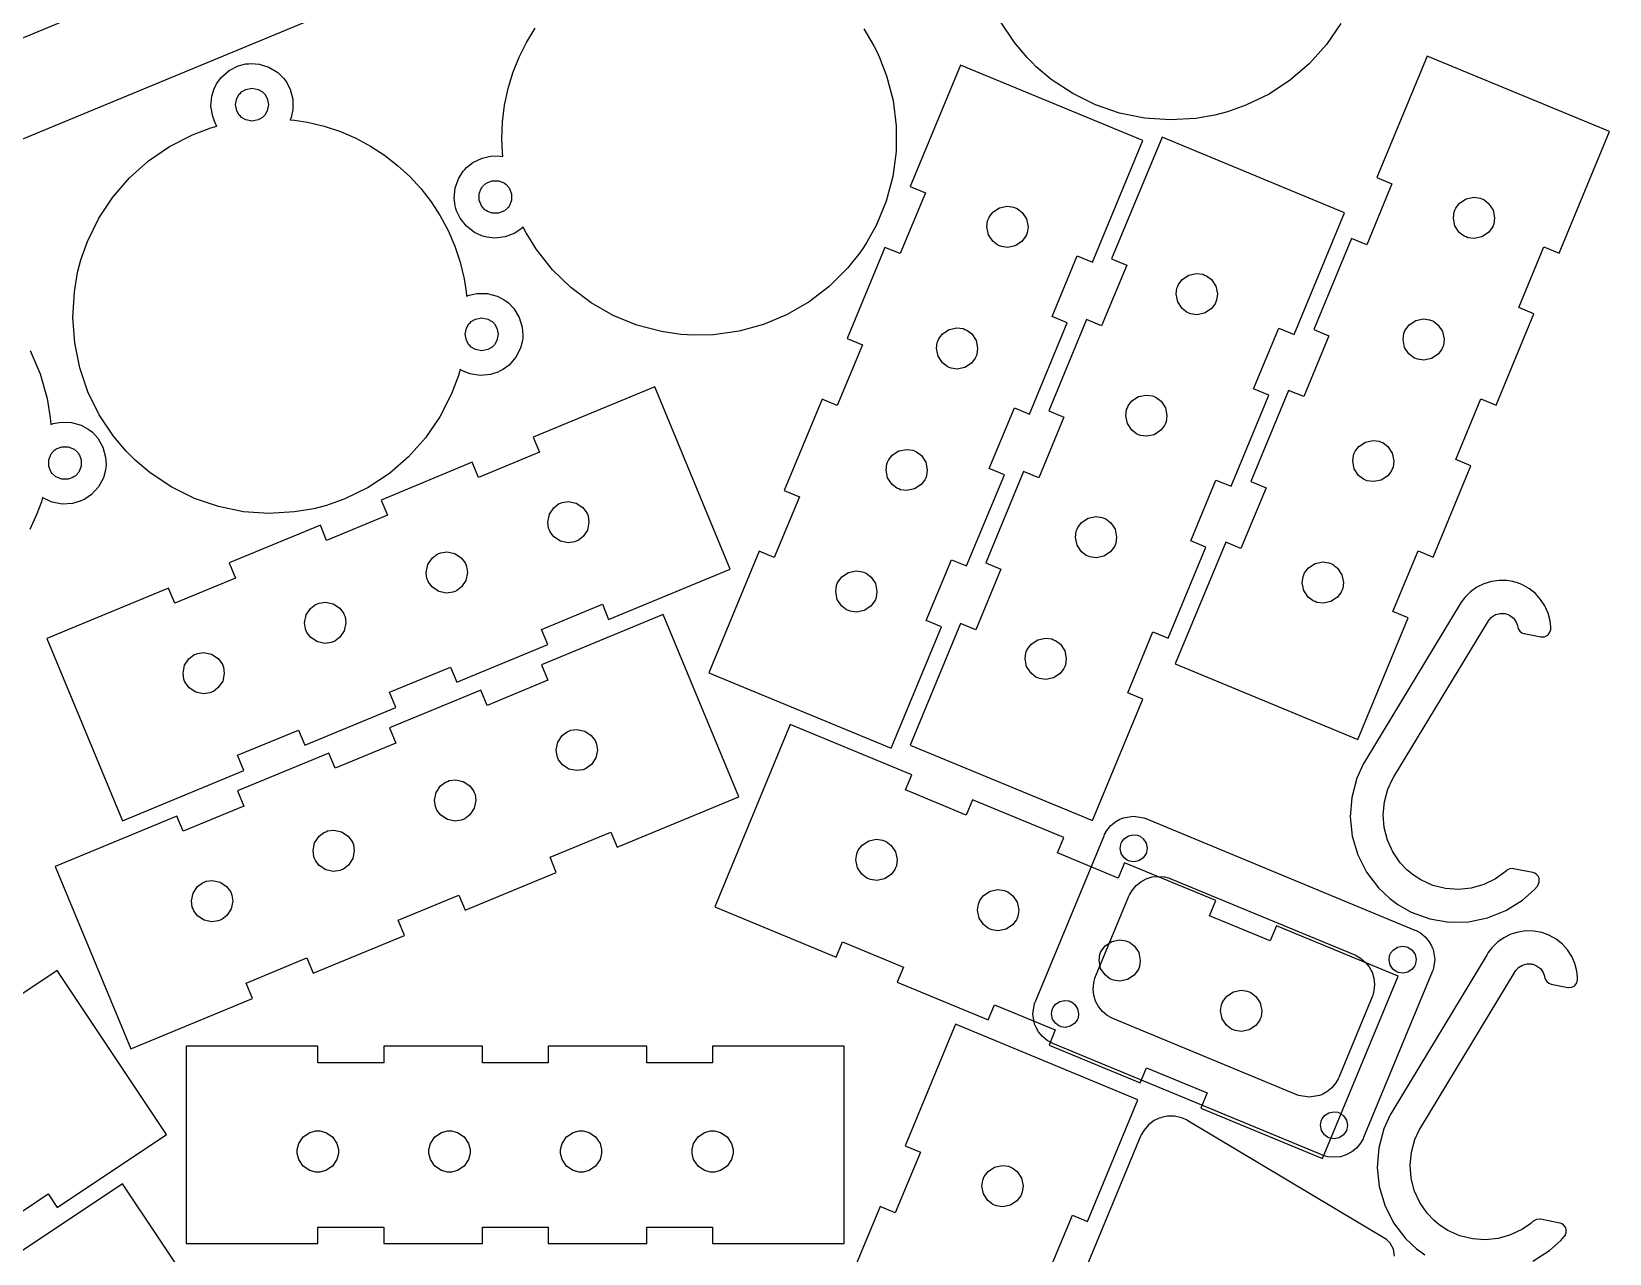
# Model space of a CAD drawing. Extents: x 0 to 47.2, y 0 to 95.3.
# Drawn here: x 23.23 to 47.21, y 17.88 to 36.45 of the extents above; entities that cross this region are included whole.
import ezdxf

# ---------------------------------------------------------------- set-up
doc = ezdxf.new("R2010")
doc.units = 0
doc.layers.get('0').update_dxf_attribs({"linetype": 'CONTINUOUS'})

msp = doc.modelspace()

# ---------------------------------------------------------------- linework, layer by layer
at = {"color": 0}
for points in [[(24.6581, 37.0044), (19.0174, 34.6681), (19.0039, 34.6625), (18.9599, 34.6538), (18.9018, 34.6567), (18.8471, 34.6761), (18.8097, 34.7011), (18.7994, 34.7114), (18.7892, 34.7218), (18.7642, 34.7592), (18.7447, 34.8139), (18.7418, 34.8718), (18.7506, 34.9158), (18.7561, 34.9293), (20.4082, 38.9179)], [(17.72, 37.0007), (17.3372, 36.0769), (17.5682, 35.9811), (16.9942, 34.5954), (16.7632, 34.691), (16.3806, 33.7671), (16.6115, 33.6715), (15.8461, 31.8238), (28.9118, 37.2357)], [(35.8794, 36.4931), (36.0325, 36.2379), (36.0757, 36.149), (36.1188, 36.0603), (36.2249, 35.7824), (36.3236, 35.404), (36.3721, 35.0193), (36.3706, 34.6329), (36.3194, 34.2499), (36.219, 33.8753), (36.0697, 33.5139), (35.9268, 33.2529), (35.8719, 33.1708), (35.8169, 33.0887), (35.6307, 32.8568), (35.3539, 32.5806), (35.0463, 32.3446), (34.7121, 32.1508), (34.3557, 32.0015), (33.9817, 31.899), (33.5943, 31.8454), (33.2969, 31.8371), (33.1983, 31.8429), (33.0997, 31.8489), (32.8054, 31.8926), (32.4274, 31.9919), (32.0682, 32.1383), (31.7321, 32.329), (31.4233, 32.5612), (31.1461, 32.8324), (30.9043, 33.1396), (30.7468, 33.3921), (30.7022, 33.4801), (30.6731, 33.4533), (30.5719, 33.3878), (30.4249, 33.3321), (30.2686, 33.3147), (30.1487, 33.3271), (30.1106, 33.3376), (30.0725, 33.3482), (29.9636, 33.3999), (29.8387, 33.4956), (29.7418, 33.6193), (29.6893, 33.7276), (29.6782, 33.7657), (29.6672, 33.8038), (29.6538, 33.9235), (29.6694, 34.08), (29.7238, 34.2275), (29.7882, 34.3293), (29.8147, 34.3586), (29.8413, 34.3881), (29.9361, 34.4625), (30.0774, 34.5314), (30.2314, 34.5629), (30.3519, 34.5615), (30.3908, 34.5544), (30.3908, 34.5544), (30.3847, 34.6203), (30.3775, 34.8187), (30.3869, 35.0794), (30.4187, 35.3356), (30.4719, 35.5857), (30.5457, 35.8287), (30.6393, 36.0638), (30.7521, 36.2893), (30.8831, 36.5043)], [(43.1315, 36.5779), (42.9124, 36.2579), (42.6549, 35.97), (42.3625, 35.7174), (42.0388, 35.5038), (41.6874, 35.3325), (41.4072, 35.2322), (41.3117, 35.2071), (41.2161, 35.1821), (40.9228, 35.1324), (40.5325, 35.1093), (40.1457, 35.1369), (39.7671, 35.2137), (39.4014, 35.3386), (39.0535, 35.5101), (38.7282, 35.7271), (38.5003, 35.9182), (38.4304, 35.9881), (38.3606, 36.0579), (38.1694, 36.286), (37.9525, 36.6111)], [(23.2064, 31.6071), (23.3589, 31.2506), (23.4647, 30.8742), (23.5136, 30.5807), (23.5211, 30.4821), (23.5583, 30.4958), (23.6768, 30.5176), (23.834, 30.5129), (23.985, 30.4692), (24.091, 30.4119), (24.1222, 30.3875), (24.1533, 30.3631), (24.2343, 30.2737), (24.3129, 30.1376), (24.3551, 29.9861), (24.3622, 29.8658), (24.3579, 29.8265), (24.3535, 29.7872), (24.3201, 29.6714), (24.2457, 29.5328), (24.1392, 29.4172), (24.0406, 29.3479), (24.0049, 29.3308), (23.969, 29.314), (23.8529, 29.2814), (23.6961, 29.2718), (23.5417, 29.3017), (23.4308, 29.349), (23.3976, 29.3706), (23.3976, 29.3706), (23.3782, 29.3074), (23.3089, 29.1212), (23.2003, 28.884)], [(46.045, 17.7632), (46.2996, 17.9246), (46.4744, 18.0786), (46.5254, 18.1364), (46.5254, 18.1364), (46.5328, 18.1449), (46.5542, 18.1944), (46.5536, 18.2485), (46.5501, 18.259), (46.5475, 18.2668), (46.5354, 18.2886), (46.5142, 18.3131), (46.4872, 18.3311), (46.464, 18.34), (46.4561, 18.3417), (46.1622, 18.4), (46.1525, 18.4021), (46.105, 18.3981), (46.0619, 18.3774), (46.0547, 18.3708), (46.0165, 18.3368), (45.8897, 18.2488), (45.7099, 18.1607), (45.5201, 18.1064), (45.325, 18.0861), (45.1293, 18.1), (44.9378, 18.1479), (44.7553, 18.2301), (44.6256, 18.314), (44.5862, 18.3467), (44.5471, 18.3793), (44.4413, 18.4918), (44.3274, 18.6565), (44.2456, 18.8361), (44.1967, 19.0261), (44.1814, 19.2217), (44.2006, 19.4182), (44.2549, 19.611), (44.3186, 19.7517), (44.3451, 19.7953), (45.781, 22.1675), (45.7906, 22.1832), (45.8287, 22.2244), (45.8901, 22.2633), (45.9601, 22.2824), (46.0164, 22.2828), (46.0344, 22.2792), (46.0524, 22.2757), (46.1042, 22.2538), (46.1617, 22.2093), (46.2035, 22.1499), (46.2231, 22.0972), (46.2258, 22.0792), (46.2272, 22.0697), (46.2374, 22.0424), (46.259, 22.0117), (46.2889, 21.9886), (46.3157, 21.9772), (46.325, 21.9754), (46.5792, 21.9249), (46.5885, 21.9231), (46.6342, 21.9264), (46.676, 21.9451), (46.6833, 21.9511), (46.6904, 21.9572), (46.7169, 21.9947), (46.7286, 22.039), (46.7286, 22.0485), (46.7283, 22.079), (46.7175, 22.1706), (46.6872, 22.2867), (46.6393, 22.3953), (46.5751, 22.4943), (46.496, 22.5818), (46.4035, 22.6561), (46.2989, 22.7153), (46.2132, 22.7493), (46.1838, 22.7574), (46.1543, 22.7654), (46.0633, 22.78), (45.9433, 22.7826), (45.8258, 22.7661), (45.7131, 22.7313), (45.6072, 22.679), (45.5106, 22.6101), (45.4251, 22.5257), (45.369, 22.4526), (45.3533, 22.4264), (43.9175, 20.0546), (43.8775, 19.9887), (43.7825, 19.776), (43.7043, 19.4847), (43.6815, 19.1887), (43.7124, 18.8954), (43.7956, 18.6125), (43.9294, 18.3475), (44.1126, 18.1082), (44.2815, 17.9476), (44.3436, 17.9019), (44.4057, 17.8563)], [(22.649, 18.2285), (23.4806, 18.784), (23.6194, 18.5763), (25.2824, 19.6874), (23.6157, 22.1818), (21.9528, 21.0707)], [(38.6667, 17.5394), (39.0493, 18.4633), (39.2803, 18.3676), (40.0457, 20.2154), (37.274, 21.3635), (36.5086, 19.5157), (36.7396, 19.42), (36.3569, 18.4961), (36.126, 18.5918), (35.5519, 17.206)], [(43.9446, 17.8406), (43.9296, 17.9442), (43.8799, 18.0362), (43.8214, 18.0938), (43.7988, 18.1074), (40.8049, 19.8981), (40.7819, 19.9118), (40.7071, 19.9432), (40.6029, 19.966), (40.4965, 19.9662), (40.4165, 19.9521), (40.3911, 19.9437), (40.3657, 19.9353), (40.2932, 19.899), (40.2078, 19.8353), (40.1379, 19.7549), (40.0965, 19.685), (40.0862, 19.6603), (38.5047, 15.8421)], [(22.5385, 13.9451), (23.7857, 14.7786), (23.6468, 14.9864), (24.4783, 15.5419), (24.6172, 15.3342), (26.2801, 16.4453), (24.6135, 18.9397), (22.9504, 17.8286)]]:
    msp.add_lwpolyline(points, dxfattribs=at)
for points in [[(44.1503, 27.5418), (43.9193, 27.6374), (44.3019, 28.5612), (44.5329, 28.4657), (45.1069, 29.8514), (44.876, 29.9472), (45.2586, 30.871), (45.4896, 30.7753), (46.0636, 32.1613), (45.8326, 32.2568), (46.2153, 33.1807), (46.4462, 33.085), (47.2117, 34.9328), (44.44, 36.0808), (43.6747, 34.2331), (43.9057, 34.1374), (43.5229, 33.2136), (43.2919, 33.3092), (42.7181, 31.9233), (42.9489, 31.8278), (42.5663, 30.9039), (42.3353, 30.9994), (41.7613, 29.6137), (41.9922, 29.5181), (41.6096, 28.5942), (41.3786, 28.6899), (40.6132, 26.8421), (43.3849, 25.694), (44.1503, 27.5418)], [(27.1618, 35.1121), (27.2275, 35.1054), (27.4236, 35.0738), (27.6774, 35.0136), (27.9224, 34.9325), (28.1572, 34.8315), (28.3814, 34.7118), (28.5935, 34.574), (28.7928, 34.4194), (28.9781, 34.249), (29.1486, 34.0638), (29.3031, 33.8644), (29.4408, 33.6522), (29.5606, 33.4282), (29.6615, 33.1932), (29.7426, 32.9483), (29.8028, 32.6944), (29.8346, 32.4985), (29.8413, 32.4326), (29.8781, 32.4472), (29.996, 32.4721), (30.1532, 32.4712), (30.3053, 32.4313), (30.4126, 32.3767), (30.4444, 32.3531), (30.4763, 32.3294), (30.5593, 32.2422), (30.6414, 32.1081), (30.6874, 31.9576), (30.6975, 31.8375), (30.6942, 31.7981), (30.6907, 31.7587), (30.6603, 31.6421), (30.5893, 31.5018), (30.4857, 31.3836), (30.3889, 31.3118), (30.3536, 31.2939), (30.3182, 31.2761), (30.2031, 31.2406), (30.0464, 31.2272), (29.8914, 31.2532), (29.7793, 31.2976), (29.7456, 31.3183), (29.7189, 31.2232), (29.6137, 30.9449), (29.4365, 30.5964), (29.2175, 30.2764), (28.9599, 29.9883), (28.6675, 29.7358), (28.3439, 29.5221), (27.9924, 29.351), (27.7124, 29.2506), (27.6168, 29.2256), (27.5211, 29.2006), (27.2279, 29.1507), (26.8375, 29.1278), (26.4507, 29.1553), (26.0721, 29.2322), (25.7064, 29.3571), (25.3586, 29.5285), (25.0333, 29.7454), (24.8053, 29.9365), (24.7356, 30.0064), (24.6657, 30.0763), (24.4744, 30.3043), (24.2576, 30.6296), (24.0861, 30.9774), (23.9612, 31.3431), (23.8844, 31.7217), (23.8568, 32.1085), (23.8797, 32.4987), (23.9296, 32.7921), (23.9546, 32.8876), (23.9797, 32.9832), (24.08, 33.2633), (24.2512, 33.6149), (24.4649, 33.9385), (24.7174, 34.2308), (25.0054, 34.4883), (25.3254, 34.7075), (25.6739, 34.8847), (25.9522, 34.9899), (26.0474, 35.0164), (26.0268, 35.0503), (25.9822, 35.1622), (25.9562, 35.3172), (25.9697, 35.474), (26.0051, 35.5892), (26.0231, 35.6244), (26.0408, 35.6599), (26.1126, 35.7567), (26.2308, 35.8603), (26.3711, 35.9313), (26.4878, 35.9617), (26.5272, 35.965), (26.5667, 35.9685), (26.6868, 35.9583), (26.8371, 35.9124), (26.9713, 35.8303), (27.0585, 35.7472), (27.0821, 35.7154), (27.1057, 35.6836), (27.1603, 35.5763), (27.2003, 35.4242), (27.2011, 35.2669), (27.1764, 35.149), (27.1618, 35.1121)], [(37.0583, 27.406), (36.8274, 27.5017), (37.2101, 28.4256), (37.4411, 28.3299), (38.0151, 29.7157), (37.7842, 29.8112), (38.1668, 30.7351), (38.3978, 30.6396), (38.9718, 32.0253), (38.7408, 32.121), (39.1235, 33.0449), (39.3544, 32.9492), (40.1199, 34.7969), (37.3482, 35.945), (36.5828, 34.0972), (36.8139, 34.0015), (36.4311, 33.0776), (36.2001, 33.1733), (35.6261, 31.7875), (35.8571, 31.6919), (35.4744, 30.7681), (35.2435, 30.8636), (34.6694, 29.4779), (34.9004, 29.3822), (34.5178, 28.4583), (34.2868, 28.554), (33.5214, 26.7062), (36.2931, 25.5582), (37.0583, 27.406)], [(26.7575, 35.1656), (26.7403, 35.1483), (26.6747, 35.1107), (26.5807, 35.0924), (26.4867, 35.1107), (26.4211, 35.1483), (26.4039, 35.1656), (26.3867, 35.1828), (26.349, 35.2483), (26.3307, 35.3424), (26.349, 35.4364), (26.3867, 35.5019), (26.4039, 35.5192), (26.4211, 35.5363), (26.4867, 35.574), (26.5807, 35.5924), (26.6747, 35.574), (26.7403, 35.5364), (26.7575, 35.5192), (26.7747, 35.5019), (26.8124, 35.4364), (26.8307, 35.3424), (26.8124, 35.2483), (26.7747, 35.1828), (26.7575, 35.1656)], [(39.6456, 32.9986), (39.8765, 32.9029), (39.4938, 31.979), (39.2629, 32.0747), (38.6889, 30.6889), (38.9199, 30.5932), (38.5371, 29.6693), (38.3061, 29.765), (37.7321, 28.3792), (37.9631, 28.2835), (37.5804, 27.3596), (37.3494, 27.4553), (36.584, 25.6075), (39.3557, 24.4596), (40.1211, 26.3074), (39.8901, 26.4029), (40.2728, 27.3268), (40.5038, 27.2311), (41.0778, 28.6169), (40.8468, 28.7126), (41.2294, 29.6365), (41.4606, 29.5408), (42.0344, 30.9267), (41.8036, 31.0224), (42.1862, 31.9462), (42.4172, 31.8506), (43.1825, 33.6983), (40.411, 34.8464), (39.6456, 32.9986)], [(30.4174, 34.1475), (30.4376, 34.134), (30.4874, 34.0771), (30.5237, 33.9885), (30.524, 33.8926), (30.4999, 33.821), (30.4864, 33.8007), (30.4729, 33.7806), (30.416, 33.7307), (30.3272, 33.6944), (30.2314, 33.694), (30.1599, 33.7182), (30.1396, 33.7318), (30.1194, 33.7453), (30.0696, 33.8022), (30.0333, 33.8908), (30.0329, 33.9867), (30.0571, 34.0583), (30.0707, 34.0785), (30.0842, 34.0988), (30.141, 34.1486), (30.2297, 34.1849), (30.3256, 34.1853), (30.3972, 34.161), (30.4174, 34.1475)], [(45.0331, 33.3317), (45.005, 33.3432), (44.9299, 33.401), (44.8636, 33.501), (44.8397, 33.6186), (44.8521, 33.7125), (44.8637, 33.7406), (44.8753, 33.7688), (44.9331, 33.8438), (45.0331, 33.91), (45.1507, 33.9339), (45.2446, 33.9217), (45.2726, 33.91), (45.3008, 33.8983), (45.3757, 33.8407), (45.4419, 33.7406), (45.466, 33.6231), (45.4536, 33.5292), (45.4421, 33.501), (45.4304, 33.4729), (45.3726, 33.3979), (45.2726, 33.3317), (45.155, 33.3078), (45.0612, 33.32), (45.0331, 33.3317)], [(37.9413, 33.1958), (37.9132, 33.2075), (37.8381, 33.2651), (37.7718, 33.3653), (37.7481, 33.4828), (37.7603, 33.5767), (37.7719, 33.6047), (37.7835, 33.6329), (37.8413, 33.7079), (37.9413, 33.7742), (38.0589, 33.7981), (38.1526, 33.7858), (38.1808, 33.7742), (38.2089, 33.7625), (38.284, 33.7049), (38.3501, 33.6047), (38.3742, 33.4872), (38.3618, 33.3933), (38.3503, 33.3651), (38.3386, 33.3371), (38.2808, 33.2621), (38.1808, 33.1958), (38.0632, 33.1719), (37.9694, 33.1842), (37.9413, 33.1958)], [(41.0588, 32.7519), (41.0868, 32.7404), (41.1619, 32.6826), (41.2282, 32.5826), (41.2519, 32.465), (41.2397, 32.3712), (41.2282, 32.3431), (41.2165, 32.315), (41.1587, 32.24), (41.0588, 32.1738), (40.9411, 32.1499), (40.8474, 32.1621), (40.8192, 32.1736), (40.7911, 32.1853), (40.716, 32.2431), (40.6499, 32.3431), (40.6258, 32.4607), (40.6382, 32.5546), (40.6499, 32.5826), (40.6614, 32.6108), (40.7192, 32.6858), (40.8192, 32.7521), (40.9368, 32.776), (41.0306, 32.7636), (41.0588, 32.7519)], [(30.2482, 31.6749), (30.231, 31.6576), (30.1654, 31.62), (30.0714, 31.6017), (29.9774, 31.62), (29.9118, 31.6576), (29.8946, 31.6749), (29.8775, 31.6919), (29.8397, 31.7575), (29.8214, 31.8517), (29.8397, 31.9457), (29.8775, 32.0111), (29.8946, 32.0283), (29.9118, 32.0456), (29.9774, 32.0833), (30.0714, 32.1017), (30.1654, 32.0833), (30.231, 32.0457), (30.2482, 32.0283), (30.2654, 32.0113), (30.3031, 31.9457), (30.3214, 31.8517), (30.3031, 31.7575), (30.2654, 31.6919), (30.2482, 31.6749)], [(37.176, 31.3481), (37.1478, 31.3597), (37.0728, 31.4174), (37.0065, 31.5175), (36.9826, 31.635), (36.9949, 31.7289), (37.0065, 31.7569), (37.0181, 31.7851), (37.0758, 31.8601), (37.1758, 31.9264), (37.2935, 31.9503), (37.3874, 31.9381), (37.4154, 31.9264), (37.4436, 31.9147), (37.5186, 31.8571), (37.5849, 31.7569), (37.6088, 31.6394), (37.5965, 31.5456), (37.5849, 31.5174), (37.5732, 31.4893), (37.5156, 31.4143), (37.4154, 31.3481), (37.2979, 31.3242), (37.204, 31.3364), (37.176, 31.3481)], [(44.2678, 31.4839), (44.2396, 31.4956), (44.1646, 31.5533), (44.0983, 31.6533), (44.0744, 31.7708), (44.0867, 31.8647), (44.0983, 31.8928), (44.11, 31.921), (44.1676, 31.996), (44.2678, 32.0622), (44.3853, 32.0861), (44.4792, 32.0739), (44.5072, 32.0622), (44.5354, 32.0506), (44.6104, 31.9929), (44.6767, 31.8929), (44.7006, 31.7753), (44.6883, 31.6814), (44.6767, 31.6533), (44.665, 31.6251), (44.6074, 31.5501), (44.5072, 31.4839), (44.3897, 31.46), (44.2958, 31.4722), (44.2678, 31.4839)], [(30.8522, 30.2896), (30.9479, 30.0586), (30.024, 29.676), (29.9283, 29.9069), (28.5425, 29.3329), (28.6382, 29.1019), (27.7143, 28.7193), (27.6186, 28.9501), (26.2328, 28.3762), (26.3285, 28.1453), (25.4046, 27.7625), (25.3089, 27.9935), (23.4611, 27.2282), (24.6092, 24.4565), (26.4569, 25.2218), (26.3614, 25.4529), (27.2853, 25.8356), (27.3808, 25.6046), (28.7667, 26.1786), (28.671, 26.4096), (29.5949, 26.7922), (29.6906, 26.5613), (31.0764, 27.1353), (30.9807, 27.3663), (31.9046, 27.7489), (32.0003, 27.5179), (33.8481, 28.2833), (32.7, 31.055), (30.8522, 30.2896)], [(40.2935, 30.9043), (40.3215, 30.8926), (40.3965, 30.8349), (40.4628, 30.7349), (40.4867, 30.6174), (40.4744, 30.5235), (40.4628, 30.4953), (40.4511, 30.4672), (40.3933, 30.3922), (40.2933, 30.326), (40.1758, 30.3021), (40.0819, 30.3143), (40.0539, 30.3258), (40.0257, 30.3375), (39.9507, 30.3953), (39.8844, 30.4953), (39.8606, 30.6129), (39.8728, 30.7068), (39.8844, 30.7349), (39.8961, 30.7631), (39.9537, 30.8381), (40.0539, 30.9043), (40.1714, 30.9282), (40.2653, 30.916), (40.2935, 30.9043)], [(43.5024, 29.6361), (43.4742, 29.6478), (43.3992, 29.7056), (43.3329, 29.8056), (43.309, 29.9231), (43.3212, 30.0169), (43.3329, 30.0451), (43.3446, 30.0732), (43.4022, 30.1482), (43.5024, 30.2144), (43.62, 30.2383), (43.7137, 30.2261), (43.7419, 30.2144), (43.77, 30.2029), (43.845, 30.1451), (43.9113, 30.0451), (43.9353, 29.9275), (43.9229, 29.8336), (43.9114, 29.8056), (43.8997, 29.7774), (43.8419, 29.7024), (43.7419, 29.6361), (43.6243, 29.6122), (43.5306, 29.6244), (43.5024, 29.6361)], [(23.5289, 29.7567), (23.5154, 29.7768), (23.4911, 29.8485), (23.4915, 29.9443), (23.5278, 30.0331), (23.5776, 30.0899), (23.5978, 30.1033), (23.6181, 30.1168), (23.6896, 30.1411), (23.7854, 30.1407), (23.8742, 30.1044), (23.9311, 30.0546), (23.9446, 30.0344), (23.9581, 30.0142), (23.9824, 29.9426), (23.9819, 29.8467), (23.9456, 29.7581), (23.8958, 29.7011), (23.8756, 29.6876), (23.8554, 29.6742), (23.7838, 29.65), (23.6879, 29.6503), (23.5992, 29.6867), (23.5424, 29.7364), (23.5289, 29.7567)], [(36.4106, 29.5003), (36.3824, 29.5119), (36.3074, 29.5697), (36.2411, 29.6697), (36.2172, 29.7872), (36.2294, 29.8811), (36.2411, 29.9092), (36.2528, 29.9374), (36.3106, 30.0124), (36.4106, 30.0786), (36.5281, 30.1025), (36.6219, 30.0903), (36.6501, 30.0786), (36.6782, 30.0669), (36.7532, 30.0093), (36.8194, 29.9092), (36.8433, 29.7917), (36.8311, 29.6978), (36.8194, 29.6696), (36.8078, 29.6415), (36.7501, 29.5665), (36.65, 29.5003), (36.5325, 29.4764), (36.4386, 29.4886), (36.4106, 29.5003)], [(31.6771, 29.116), (31.6888, 29.0878), (31.701, 28.994), (31.6771, 28.8764), (31.6108, 28.7764), (31.5358, 28.7186), (31.5078, 28.7069), (31.4796, 28.6954), (31.3857, 28.6831), (31.2682, 28.7071), (31.1682, 28.7733), (31.1104, 28.8483), (31.0988, 28.8764), (31.0871, 28.9046), (31.0749, 28.9983), (31.0988, 29.116), (31.165, 29.216), (31.24, 29.2737), (31.2682, 29.2854), (31.2963, 29.2971), (31.3901, 29.3093), (31.5076, 29.2854), (31.6078, 29.2192), (31.6654, 29.1442), (31.6771, 29.116)], [(39.5281, 29.0565), (39.5561, 29.0449), (39.6311, 28.9871), (39.6974, 28.8871), (39.7212, 28.7696), (39.709, 28.6757), (39.6974, 28.6475), (39.6858, 28.6194), (39.6281, 28.5444), (39.5281, 28.4782), (39.4104, 28.4543), (39.3165, 28.4665), (39.2885, 28.4782), (39.2603, 28.4899), (39.1853, 28.5475), (39.119, 28.6476), (39.0951, 28.7651), (39.1074, 28.859), (39.119, 28.8871), (39.1307, 28.9153), (39.1885, 28.9903), (39.2885, 29.0565), (39.406, 29.0804), (39.4999, 29.0682), (39.5281, 29.0565)], [(29.8293, 28.3506), (29.841, 28.3225), (29.8532, 28.2286), (29.8293, 28.1111), (29.7632, 28.011), (29.6881, 27.9533), (29.66, 27.9417), (29.6318, 27.93), (29.5379, 27.9178), (29.4204, 27.9417), (29.3204, 28.0079), (29.2626, 28.0829), (29.251, 28.111), (29.2393, 28.1392), (29.2271, 28.2331), (29.251, 28.3506), (29.3172, 28.4507), (29.3922, 28.5083), (29.4204, 28.52), (29.4485, 28.5317), (29.5424, 28.5439), (29.66, 28.52), (29.76, 28.4537), (29.8178, 28.3788), (29.8293, 28.3506)], [(42.7369, 27.7883), (42.7089, 27.8), (42.6339, 27.8578), (42.5676, 27.9578), (42.5436, 28.0754), (42.556, 28.1692), (42.5676, 28.1974), (42.5792, 28.2254), (42.6369, 28.3004), (42.7369, 28.3667), (42.8546, 28.3907), (42.9485, 28.3783), (42.9765, 28.3667), (43.0047, 28.3551), (43.0797, 28.2974), (43.146, 28.1974), (43.1699, 28.0797), (43.1575, 27.9858), (43.146, 27.9578), (43.1343, 27.9296), (43.0765, 27.8546), (42.9765, 27.7883), (42.8589, 27.7644), (42.7651, 27.7768), (42.7369, 27.7883)], [(35.6451, 27.6525), (35.6171, 27.6642), (35.5419, 27.7219), (35.4757, 27.8219), (35.4519, 27.9394), (35.4642, 28.0333), (35.4758, 28.0615), (35.4874, 28.0896), (35.5451, 28.1647), (35.6451, 28.231), (35.7628, 28.2547), (35.8567, 28.2425), (35.8847, 28.2308), (35.9129, 28.2193), (35.9879, 28.1615), (36.054, 28.0615), (36.0781, 27.9439), (36.0657, 27.8501), (36.0542, 27.8219), (36.0425, 27.7939), (35.9847, 27.7188), (35.8847, 27.6525), (35.7671, 27.6286), (35.6733, 27.6408), (35.6451, 27.6525)], [(46.1164, 23.4638), (46.1237, 23.4721), (46.1451, 23.5218), (46.1446, 23.5758), (46.1411, 23.5864), (46.1383, 23.5942), (46.1265, 23.616), (46.1051, 23.6404), (46.0782, 23.6583), (46.055, 23.6674), (46.0471, 23.669), (45.7532, 23.7275), (45.7436, 23.7294), (45.696, 23.7254), (45.6529, 23.7047), (45.6456, 23.6982), (45.6075, 23.6642), (45.4807, 23.5761), (45.3008, 23.4881), (45.1111, 23.4337), (44.916, 23.4135), (44.7203, 23.4274), (44.5288, 23.4753), (44.3462, 23.5575), (44.2165, 23.6414), (44.1774, 23.674), (44.1381, 23.7067), (44.0322, 23.8192), (43.9183, 23.9839), (43.8365, 24.1635), (43.7876, 24.3535), (43.7724, 24.5492), (43.7915, 24.7456), (43.8457, 24.9383), (43.9094, 25.0789), (43.936, 25.1225), (45.3721, 27.4949), (45.3815, 27.5106), (45.4197, 27.5517), (45.4811, 27.5907), (45.5511, 27.6096), (45.6074, 27.6101), (45.6254, 27.6065), (45.6433, 27.6031), (45.6951, 27.5811), (45.7526, 27.5367), (45.7944, 27.4772), (45.814, 27.4246), (45.8168, 27.4065), (45.8182, 27.3971), (45.8283, 27.3699), (45.85, 27.339), (45.8799, 27.316), (45.9067, 27.3046), (45.916, 27.3028), (46.1701, 27.2522), (46.1794, 27.2504), (46.2251, 27.2536), (46.2669, 27.2725), (46.2743, 27.2785), (46.2815, 27.2844), (46.3079, 27.3221), (46.3196, 27.3664), (46.3196, 27.3758), (46.3193, 27.4064), (46.3085, 27.4979), (46.2783, 27.614), (46.2303, 27.7226), (46.1661, 27.8217), (46.0869, 27.9092), (45.9943, 27.9835), (45.8899, 28.0426), (45.8042, 28.0765), (45.7749, 28.0846), (45.7453, 28.0928), (45.6543, 28.1074), (45.5342, 28.1099), (45.4168, 28.0933), (45.304, 28.0585), (45.1982, 28.0062), (45.1014, 27.9375), (45.0161, 27.8531), (44.9601, 27.7799), (44.9443, 27.7538), (43.5085, 25.3818), (43.4685, 25.316), (43.3735, 25.1032), (43.2954, 24.8121), (43.2725, 24.5161), (43.3033, 24.2228), (43.3865, 23.9399), (43.5204, 23.6749), (43.7036, 23.4354), (43.8725, 23.2749), (43.9346, 23.2292), (43.9967, 23.1836), (44.2001, 23.0701), (44.4833, 22.9667), (44.7761, 22.9178), (45.071, 22.9226), (45.3601, 22.9806), (45.636, 23.0906), (45.8907, 23.2519), (46.0654, 23.406), (46.1164, 23.4638)], [(30.9807, 26.8251), (31.0764, 26.5942), (30.1525, 26.2114), (30.0568, 26.4424), (28.6711, 25.8683), (28.7667, 25.6374), (27.8428, 25.2547), (27.7472, 25.4857), (26.3614, 24.9117), (26.4571, 24.6807), (25.5332, 24.2981), (25.4375, 24.529), (23.5897, 23.7636), (24.7378, 20.9919), (26.5856, 21.7574), (26.4899, 21.9883), (27.4138, 22.371), (27.5094, 22.14), (28.8953, 22.714), (28.7996, 22.945), (29.7235, 23.3276), (29.8192, 23.0967), (31.2049, 23.6707), (31.1093, 23.9018), (32.0332, 24.2844), (32.1288, 24.0535), (33.9765, 24.8187), (32.8285, 27.5904), (30.9807, 26.8251)], [(27.9817, 27.5853), (27.9932, 27.5571), (28.0054, 27.4633), (27.9817, 27.3457), (27.9154, 27.2457), (27.8403, 27.1879), (27.8122, 27.1762), (27.784, 27.1647), (27.6903, 27.1524), (27.5726, 27.1764), (27.4726, 27.2425), (27.4149, 27.3175), (27.4033, 27.3457), (27.3917, 27.3738), (27.3793, 27.4676), (27.4033, 27.5853), (27.4694, 27.6853), (27.5444, 27.7431), (27.5726, 27.7546), (27.6007, 27.7663), (27.6946, 27.7785), (27.8122, 27.7547), (27.9122, 27.6885), (27.97, 27.6133), (27.9817, 27.5853)], [(38.7626, 27.2088), (38.7907, 27.1971), (38.8658, 27.1394), (38.9321, 27.0393), (38.956, 26.9218), (38.9437, 26.8279), (38.9321, 26.7999), (38.9204, 26.7717), (38.8626, 26.6967), (38.7626, 26.6304), (38.6451, 26.6065), (38.5512, 26.6188), (38.5231, 26.6304), (38.495, 26.6421), (38.4199, 26.6997), (38.3536, 26.7999), (38.3299, 26.9174), (38.3421, 27.0113), (38.3537, 27.0393), (38.3653, 27.0675), (38.4231, 27.1425), (38.5231, 27.2088), (38.6407, 27.2326), (38.7344, 27.2204), (38.7626, 27.2088)], [(26.1339, 26.8199), (26.1454, 26.7918), (26.1578, 26.6979), (26.1339, 26.5804), (26.0676, 26.4803), (25.9925, 26.4226), (25.9644, 26.411), (25.9363, 26.3993), (25.8425, 26.3871), (25.7249, 26.411), (25.6249, 26.4772), (25.5671, 26.5522), (25.5556, 26.5803), (25.5439, 26.6085), (25.5315, 26.7024), (25.5556, 26.8199), (25.6218, 26.9199), (25.6967, 26.9776), (25.7249, 26.9893), (25.7529, 27.001), (25.8468, 27.0132), (25.9644, 26.9893), (26.0644, 26.9231), (26.1222, 26.8481), (26.1339, 26.8199)], [(42.1514, 22.861), (42.0557, 22.63), (41.1318, 23.0126), (41.2275, 23.2436), (39.8417, 23.8178), (39.746, 23.5867), (38.8221, 23.9694), (38.9178, 24.2004), (37.5319, 24.7744), (37.4362, 24.5435), (36.5124, 24.9261), (36.6081, 25.1571), (34.7604, 25.9225), (33.6124, 23.1508), (35.4601, 22.3854), (35.5557, 22.6164), (36.4796, 22.2337), (36.3839, 22.0028), (37.7697, 21.4288), (37.8654, 21.6597), (38.7893, 21.2771), (38.6936, 21.0461), (40.0794, 20.4719), (40.1751, 20.7031), (41.099, 20.3203), (41.0033, 20.0893), (42.8511, 19.3239), (43.9992, 22.0956), (42.1514, 22.861)], [(31.8057, 25.6514), (31.8172, 25.6233), (31.8296, 25.5294), (31.8057, 25.4119), (31.7394, 25.3118), (31.6644, 25.2542), (31.6363, 25.2425), (31.6082, 25.2308), (31.5143, 25.2186), (31.3967, 25.2425), (31.2967, 25.3087), (31.2389, 25.3838), (31.2274, 25.4118), (31.2157, 25.44), (31.2033, 25.5339), (31.2274, 25.6514), (31.2936, 25.7515), (31.3686, 25.8092), (31.3967, 25.8208), (31.4249, 25.8325), (31.5186, 25.8447), (31.6363, 25.8208), (31.7363, 25.7546), (31.794, 25.6796), (31.8057, 25.6514)], [(29.9579, 24.8861), (29.9694, 24.8579), (29.9818, 24.7642), (29.9579, 24.6465), (29.8917, 24.5465), (29.8167, 24.4887), (29.7885, 24.4771), (29.7604, 24.4656), (29.6665, 24.4532), (29.5489, 24.4772), (29.4489, 24.5435), (29.3911, 24.6183), (29.3796, 24.6465), (29.3679, 24.6746), (29.3557, 24.7685), (29.3796, 24.8861), (29.4458, 24.9861), (29.5208, 25.0439), (29.5489, 25.0554), (29.5771, 25.0671), (29.6708, 25.0793), (29.7885, 25.0554), (29.8885, 24.9892), (29.9462, 24.9142), (29.9579, 24.8861)], [(42.8383, 19.3782), (38.751, 21.0711), (38.7289, 21.0803), (38.6662, 21.1165), (38.5926, 21.1769), (38.5322, 21.2506), (38.496, 21.3132), (38.4869, 21.3353), (38.4744, 21.3651), (38.4497, 21.5219), (38.4744, 21.6789), (38.4869, 21.7088), (39.5293, 24.2254), (39.5385, 24.2475), (39.5747, 24.3101), (39.6351, 24.3838), (39.7086, 24.4442), (39.7714, 24.4804), (39.7935, 24.4894), (39.8233, 24.5019), (39.9801, 24.5267), (40.1371, 24.5019), (40.1669, 24.4894), (44.2542, 22.7965), (44.2762, 22.7874), (44.3389, 22.7512), (44.4125, 22.6907), (44.4729, 22.6172), (44.5092, 22.5546), (44.5183, 22.5324), (44.5307, 22.5025), (44.5554, 22.3457), (44.5307, 22.1887), (44.5183, 22.1589), (43.4758, 19.6422), (43.4664, 19.6196), (43.429, 19.5553), (43.3678, 19.4814), (43.2944, 19.4221), (43.2118, 19.3782), (43.1222, 19.3507), (43.0283, 19.341), (42.9329, 19.3497), (42.861, 19.3688), (42.8383, 19.3782)], [(28.1101, 24.1207), (28.1218, 24.0926), (28.134, 23.9988), (28.1101, 23.8812), (28.0439, 23.7811), (27.9689, 23.7235), (27.9407, 23.7118), (27.9126, 23.7001), (27.8187, 23.6879), (27.7011, 23.7118), (27.6011, 23.7781), (27.5435, 23.8531), (27.5318, 23.8811), (27.5201, 23.9093), (27.5079, 24.0032), (27.5318, 24.1207), (27.5981, 24.2207), (27.6731, 24.2785), (27.7013, 24.2901), (27.7293, 24.3018), (27.8232, 24.314), (27.9407, 24.2901), (28.0407, 24.2239), (28.0985, 24.1489), (28.1101, 24.1207)], [(40.1696, 23.9601), (40.1619, 23.9418), (40.1242, 23.8926), (40.0586, 23.8492), (39.9817, 23.8336), (39.9201, 23.8417), (39.9018, 23.8492), (39.8833, 23.8569), (39.8342, 23.8947), (39.7908, 23.9603), (39.7751, 24.0372), (39.7832, 24.0987), (39.7908, 24.1171), (39.7983, 24.1356), (39.8362, 24.1847), (39.9018, 24.2281), (39.9787, 24.2438), (40.0401, 24.2357), (40.0586, 24.2281), (40.0771, 24.2204), (40.1263, 24.1826), (40.1696, 24.1171), (40.1853, 24.0401), (40.1772, 23.9786), (40.1696, 23.9601)], [(36.3615, 23.7439), (36.3499, 23.7158), (36.2921, 23.6407), (36.1921, 23.5744), (36.0744, 23.5506), (35.9807, 23.5629), (35.9526, 23.5744), (35.9244, 23.5861), (35.8494, 23.6439), (35.7832, 23.7439), (35.7592, 23.8615), (35.7715, 23.9554), (35.7832, 23.9835), (35.7947, 24.0117), (35.8525, 24.0865), (35.9525, 24.1528), (36.0701, 24.1768), (36.1639, 24.1644), (36.1921, 24.1528), (36.2203, 24.1413), (36.2953, 24.0835), (36.3615, 23.9835), (36.3854, 23.8658), (36.3731, 23.7721), (36.3615, 23.7439)], [(26.2624, 23.3553), (26.274, 23.3272), (26.2862, 23.2333), (26.2624, 23.1158), (26.1961, 23.0157), (26.1211, 22.9581), (26.0931, 22.9464), (26.0649, 22.9347), (25.971, 22.9225), (25.8535, 22.9464), (25.7533, 23.0126), (25.6957, 23.0876), (25.684, 23.1158), (25.6724, 23.1439), (25.6601, 23.2378), (25.684, 23.3554), (25.7503, 23.4554), (25.8253, 23.5132), (25.8535, 23.5247), (25.8815, 23.5364), (25.9754, 23.5486), (26.0931, 23.5247), (26.1931, 23.4585), (26.2507, 23.3835), (26.2624, 23.3553)], [(40.5458, 23.5749), (43.3396, 22.4176), (43.3622, 22.4082), (43.4265, 22.3708), (43.5004, 22.3096), (43.5597, 22.2363), (43.6036, 22.1535), (43.6311, 22.064), (43.6408, 21.9703), (43.6321, 21.8747), (43.6131, 21.8028), (43.6036, 21.78), (43.0969, 20.5568), (43.0878, 20.5347), (43.0517, 20.4721), (42.9913, 20.3986), (42.9176, 20.3381), (42.855, 20.3019), (42.8329, 20.2928), (42.8031, 20.2804), (42.6461, 20.2557), (42.4893, 20.2804), (42.4594, 20.2928), (39.6657, 21.45), (39.6429, 21.4594), (39.5786, 21.4968), (39.5047, 21.5581), (39.4454, 21.6314), (39.4015, 21.714), (39.374, 21.8036), (39.3643, 21.8975), (39.3731, 21.9929), (39.3921, 22.0649), (39.4015, 22.0875), (39.9082, 23.3108), (39.9176, 23.3335), (39.955, 23.3978), (40.0162, 23.4717), (40.0896, 23.531), (40.1722, 23.5749), (40.2618, 23.6024), (40.3556, 23.6121), (40.4511, 23.6033), (40.5231, 23.5843), (40.5458, 23.5749)], [(38.2093, 22.9785), (38.1976, 22.9504), (38.1399, 22.8754), (38.0399, 22.8092), (37.9222, 22.7853), (37.8285, 22.7975), (37.8004, 22.809), (37.7722, 22.8207), (37.6972, 22.8785), (37.631, 22.9785), (37.6069, 23.0961), (37.6193, 23.19), (37.631, 23.2181), (37.6425, 23.2462), (37.7003, 23.3213), (37.8003, 23.3875), (37.9179, 23.4114), (38.0117, 23.3992), (38.0399, 23.3875), (38.0679, 23.3758), (38.1431, 23.3182), (38.2093, 23.2181), (38.2332, 23.1004), (38.2208, 23.0067), (38.2093, 22.9785)], [(40.0571, 22.2131), (40.0454, 22.185), (39.9876, 22.11), (39.8876, 22.0438), (39.77, 22.0199), (39.6761, 22.0321), (39.6481, 22.0438), (39.6199, 22.0554), (39.5449, 22.1131), (39.4786, 22.2132), (39.4547, 22.3307), (39.4671, 22.4246), (39.4786, 22.4526), (39.4903, 22.4808), (39.5481, 22.5558), (39.6481, 22.6221), (39.7657, 22.646), (39.8594, 22.6338), (39.8876, 22.6221), (39.9157, 22.6104), (39.9908, 22.5528), (40.0571, 22.4526), (40.0808, 22.3351), (40.0686, 22.2413), (40.0571, 22.2131)], [(44.2568, 22.2672), (44.2492, 22.2488), (44.2114, 22.1997), (44.1458, 22.1563), (44.0689, 22.1407), (44.0074, 22.1486), (43.989, 22.1563), (43.9706, 22.1639), (43.9214, 22.2017), (43.8781, 22.2672), (43.8624, 22.3443), (43.8704, 22.4057), (43.8781, 22.4242), (43.8857, 22.4425), (43.9235, 22.4917), (43.989, 22.535), (44.066, 22.5507), (44.1275, 22.5426), (44.1458, 22.535), (44.1643, 22.5275), (44.2135, 22.4896), (44.2568, 22.4242), (44.2725, 22.3471), (44.2644, 22.2857), (44.2568, 22.2672)], [(41.9047, 21.4478), (41.8931, 21.4196), (41.8354, 21.3447), (41.7354, 21.2785), (41.6178, 21.2544), (41.5239, 21.2668), (41.4958, 21.2783), (41.4676, 21.29), (41.3926, 21.3478), (41.3264, 21.4478), (41.3025, 21.5654), (41.3147, 21.6592), (41.3264, 21.6874), (41.3381, 21.7156), (41.3958, 21.7904), (41.4958, 21.8567), (41.6133, 21.8807), (41.7072, 21.8683), (41.7354, 21.8567), (41.7635, 21.8451), (41.8386, 21.7874), (41.9047, 21.6874), (41.9286, 21.5697), (41.9164, 21.476), (41.9047, 21.4478)], [(39.1272, 21.4435), (39.1196, 21.4251), (39.0817, 21.376), (39.0161, 21.3326), (38.9392, 21.3169), (38.8778, 21.325), (38.8593, 21.3326), (38.8408, 21.3403), (38.7917, 21.3781), (38.7483, 21.4436), (38.7326, 21.5206), (38.7407, 21.5821), (38.7483, 21.6004), (38.756, 21.6189), (38.7937, 21.6681), (38.8593, 21.7114), (38.9362, 21.7271), (38.9978, 21.719), (39.0162, 21.7114), (39.0346, 21.7038), (39.0838, 21.666), (39.1272, 21.6004), (39.1428, 21.5235), (39.1347, 21.4619), (39.1272, 21.4435)], [(27.5807, 18.029), (27.5807, 18.279), (28.5807, 18.279), (28.5807, 18.029), (30.0807, 18.029), (30.0807, 18.279), (31.0807, 18.279), (31.0807, 18.029), (32.5807, 18.029), (32.5807, 18.279), (33.5807, 18.279), (33.5807, 18.029), (35.5807, 18.029), (35.5807, 21.029), (33.5807, 21.029), (33.5807, 20.779), (32.5807, 20.779), (32.5807, 21.029), (31.0807, 21.029), (31.0807, 20.779), (30.0807, 20.779), (30.0807, 21.029), (28.5807, 21.029), (28.5807, 20.779), (27.5807, 20.779), (27.5807, 21.029), (25.5807, 21.029), (25.5807, 18.029), (27.5807, 18.029)], [(43.2144, 19.7506), (43.2068, 19.7321), (43.1689, 19.6831), (43.1035, 19.6396), (43.0264, 19.624), (42.965, 19.6319), (42.9465, 19.6396), (42.9281, 19.6472), (42.879, 19.685), (42.8356, 19.7506), (42.82, 19.8276), (42.8279, 19.889), (42.8356, 19.9075), (42.8432, 19.9258), (42.881, 19.975), (42.9465, 20.0183), (43.0236, 20.034), (43.085, 20.0261), (43.1035, 20.0183), (43.1218, 20.0108), (43.171, 19.9729), (43.2144, 19.9075), (43.23, 19.8304), (43.2219, 19.769), (43.2144, 19.7506)], [(27.2678, 19.429), (27.2678, 19.4596), (27.2924, 19.551), (27.3594, 19.6504), (27.4589, 19.7175), (27.5503, 19.7421), (27.5807, 19.7421), (27.6111, 19.7421), (27.7026, 19.7175), (27.8021, 19.6504), (27.8692, 19.551), (27.8937, 19.4596), (27.8937, 19.429), (27.8937, 19.3986), (27.8692, 19.3072), (27.8021, 19.2078), (27.7026, 19.1407), (27.6111, 19.1161), (27.5807, 19.1161), (27.5503, 19.1161), (27.4589, 19.1407), (27.3594, 19.2078), (27.2924, 19.3072), (27.2678, 19.3986), (27.2678, 19.429)], [(29.2678, 19.429), (29.2678, 19.4596), (29.2924, 19.551), (29.3594, 19.6504), (29.4589, 19.7175), (29.5503, 19.7421), (29.5807, 19.7421), (29.6111, 19.7421), (29.7026, 19.7175), (29.8021, 19.6504), (29.8692, 19.551), (29.8938, 19.4596), (29.8938, 19.429), (29.8938, 19.3986), (29.8692, 19.3072), (29.8021, 19.2078), (29.7026, 19.1407), (29.6111, 19.1161), (29.5807, 19.1161), (29.5503, 19.1161), (29.4589, 19.1407), (29.3594, 19.2078), (29.2924, 19.3072), (29.2678, 19.3986), (29.2678, 19.429)], [(31.2678, 19.429), (31.2678, 19.4596), (31.2924, 19.551), (31.3594, 19.6504), (31.4589, 19.7175), (31.5503, 19.7421), (31.5807, 19.7421), (31.6111, 19.7421), (31.7026, 19.7175), (31.8021, 19.6504), (31.8692, 19.551), (31.8938, 19.4596), (31.8938, 19.429), (31.8938, 19.3986), (31.8692, 19.3072), (31.8021, 19.2078), (31.7026, 19.1407), (31.6111, 19.1161), (31.5807, 19.1161), (31.5503, 19.1161), (31.4589, 19.1407), (31.3594, 19.2078), (31.2924, 19.3072), (31.2678, 19.3986), (31.2678, 19.429)], [(33.2678, 19.429), (33.2678, 19.4596), (33.2924, 19.551), (33.3594, 19.6504), (33.4589, 19.7175), (33.5503, 19.7421), (33.5807, 19.7421), (33.6111, 19.7421), (33.7026, 19.7175), (33.8021, 19.6504), (33.8692, 19.551), (33.8938, 19.4596), (33.8938, 19.429), (33.8938, 19.3986), (33.8692, 19.3072), (33.8021, 19.2078), (33.7026, 19.1407), (33.6111, 19.1161), (33.5807, 19.1161), (33.5503, 19.1161), (33.4589, 19.1407), (33.3594, 19.2078), (33.2924, 19.3072), (33.2678, 19.3986), (33.2678, 19.429)], [(37.8671, 18.6143), (37.8389, 18.626), (37.7639, 18.6836), (37.6976, 18.7838), (37.6738, 18.9013), (37.686, 18.9951), (37.6976, 19.0232), (37.7093, 19.0514), (37.7669, 19.1264), (37.8671, 19.1926), (37.9846, 19.2165), (38.0785, 19.2043), (38.1067, 19.1926), (38.1347, 19.181), (38.2097, 19.1233), (38.276, 19.0232), (38.2999, 18.9057), (38.2876, 18.8118), (38.276, 18.7836), (38.2643, 18.7556), (38.2067, 18.6806), (38.1065, 18.6143), (37.989, 18.5904), (37.8951, 18.6026), (37.8671, 18.6143)]]:
    msp.add_lwpolyline(points, close=True, dxfattribs=at)

doc.saveas('drawing.dxf')
